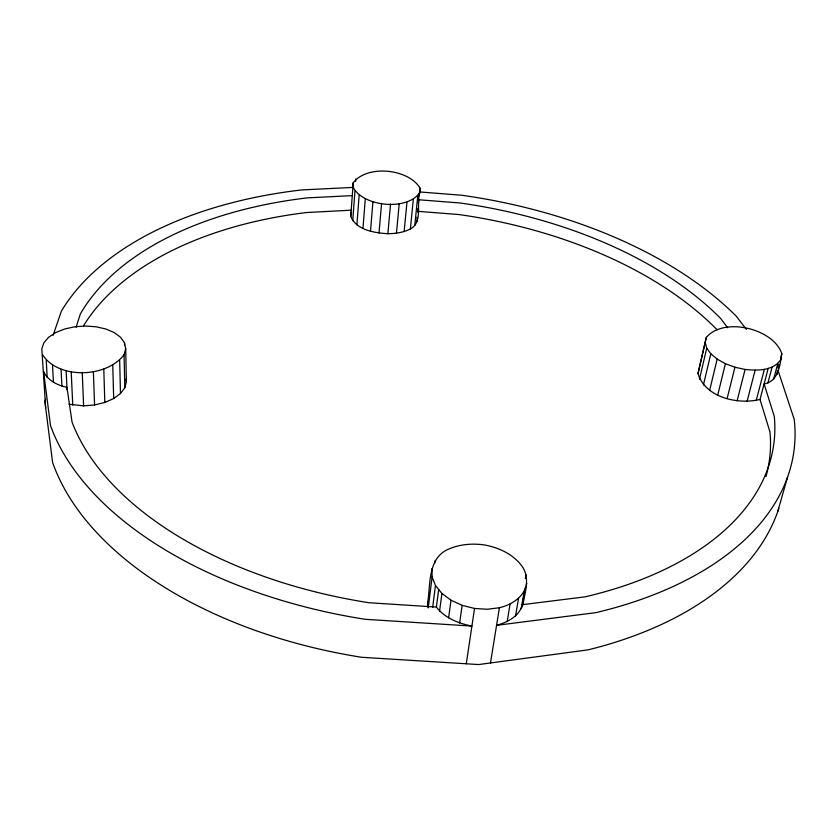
<?xml version="1.0" encoding="UTF-8"?>
<svg xmlns="http://www.w3.org/2000/svg" width="836" height="836" viewBox="0 0 836 836"><rect width="100%" height="100%" fill="white"/><g stroke="black" fill="none" stroke-linecap="round" stroke-linejoin="round"><path stroke-width="1.25" d="M350.754 216.378L353.2 182.75C367.255 164.473 408.334 168.673 419.985 188.006L420.006 192.217C415.837 203.66 423.392 221.864 410.392 228.97C403.443 232.565 395.606 233.61 387.873 233.714C374.486 232.836 356.617 230.328 350.754 216.378L351.047 212.093M353.2 182.75L352.907 186.951C362.897 206.816 407.613 211.33 420.006 192.217M352.74 220.725L354.934 191.225M355.561 181.37L355.749 178.914M356.899 224.842L359.146 195.279M362.96 228.427L365.29 198.811M370.505 231.227L372.94 201.591M379.021 233.035L381.561 203.388M387.873 233.714L390.527 204.089M396.452 233.223L399.211 203.639M404.133 231.603L406.975 202.072M410.392 228.97L413.297 199.511M414.781 225.521L417.739 196.146M417.551 212.135L417.937 208.331M418.449 203.252L418.836 199.438M419.212 195.624L419.985 188.006M427.677 606.915L427.645 603.247C430.686 584.197 427.353 557.184 449.632 548.709C460.437 544.215 472.277 543.337 483.814 544.832C498.517 547.413 513.179 554.017 522.145 566.39C530.358 578.063 524.851 592.264 522.96 604.94M428.21 607.939L432.118 577.007L432.003 568.543M434.772 563.234L435.096 560.674M432.651 607.458L435.472 585.513L432.118 577.007M436.392 607.061L368.99 602.735A357.233 205.583 6.3 0 1 72.063 422.149L66.943 387.298C57.569 385.375 47.851 380.62 43.566 371.612L50.526 425.681A378.029 217.987 6.3 0 0 365.217 619.298L471.912 626.08C458.661 623.437 444.783 618.159 436.392 607.061L438.681 589.464M439.579 611.043L441.91 593.445L435.472 585.513M778.044 370.473L794.2 419.264A378.029 217.987 6.3 0 1 595.932 612.631L496.563 625.338C507.295 622.381 519.396 616.257 522.448 604.658L584.949 596.862A357.233 205.583 6.3 0 0 774.272 416.328L764.094 383.954C778.274 381.561 780.082 365.384 781.817 353.68C773.488 328.517 723.83 316.583 706.315 337.389L698.008 373.546C705.26 397.717 737.969 404.823 760.008 399.441L768.232 368.258M776.916 374.58L777.501 370.317M448.598 617.846L451.012 600.227L441.91 593.445M459.633 622.987L462.151 605.358L451.012 600.227M466.279 663.784L474.534 608.451L462.151 605.358M490.481 662.969L499.405 607.751C511.789 604.762 524.694 596.737 526.732 583.173M507.159 621.587L510.085 604.031M515.551 615.913L518.539 598.388M525.342 578.522L526.011 574.687M521.183 608.744L524.203 591.261M522.03 607.114L525.468 587.206M698.008 373.546L706.315 337.389M699.46 379.22L706.754 348.142L705.229 342.551M703.431 384.947L710.809 353.795L706.754 348.142M709.67 390.318L717.163 359.104L710.809 353.795M717.758 394.958L725.397 363.702L717.163 359.104M727.132 398.511L734.928 367.234L725.397 363.702M737.143 400.737L745.085 369.449C757.406 370.703 773.927 371.079 781.117 358.968M747.06 401.447L755.138 370.181M68.991 404.206L83.61 405.868L94.572 404.958L104.834 402.461L113.675 398.553L120.478 393.526L124.804 387.758L126.403 381.655L125.693 348.685L124.48 342.739L120.562 337.253L114.208 332.582L105.879 329.018L96.119 326.782L85.544 326.009L74.832 326.751L64.685 328.976L55.761 332.54L48.666 337.242L43.89 342.76L41.8 348.758L45.666 407.686M756.172 400.611L764.365 369.387M767.929 382.815L772.098 367.119M773.613 379.21L777.804 363.555M777.961 368.059L778.922 364.465M780.531 358.477L781.817 353.68M124.804 387.758L124.073 354.694L125.693 348.685M777.595 511.977L787.637 476.907M76.045 327.336L80.371 313.918A357.233 205.583 6.3 0 1 307.209 197.881L352.102 195.634M45.687 399.033L44.883 401.489L52.605 462.507A371.989 221.289 6.3 0 0 361.591 657.274L478.662 664.557L588.105 649.844A371.989 221.289 6.3 0 0 778.87 508.225M53.117 335.288L61.394 311.117A378.029 217.987 6.3 0 1 301.671 189.929L353.638 187.389M427.645 603.247L428.523 600.98M42.584 354.819C58.677 379.743 107.029 377.653 124.073 354.694M499.405 607.751L487.273 609.266L474.534 608.451M351.036 210.191L306.404 212.543A354.631 207.046 6.3 0 0 83.527 325.747M419.494 191.935L462.036 195.279A377.464 218.3 6.3 0 1 736.15 316.05L746.349 329.353M418.951 199.783L460.281 203.012A356.711 205.875 6.3 0 1 720.768 318.589L727.654 327.764M417.781 211.33L458.922 214.538A354.631 207.046 6.3 0 1 717.058 329.708M734.928 367.234L745.085 369.449M760.008 399.441L769.987 432.034A354.631 207.046 6.3 0 1 765.943 476.604M125.922 379.241L126.403 381.655M46.241 360.515L47.192 377.339M52.532 365.447L53.452 382.292M61.059 369.24L61.906 386.107M66.128 370.432L67.058 389.858M71.206 371.623L72.742 405.105M82.242 372.407L83.61 405.868M93.371 371.55L94.572 404.958M103.789 369.115L104.834 402.461M112.766 365.29L113.675 398.553M119.673 360.358L120.478 393.526M124.48 342.739L124.543 345.268M417.039 217.214L417.039 221.509"/></g></svg>
